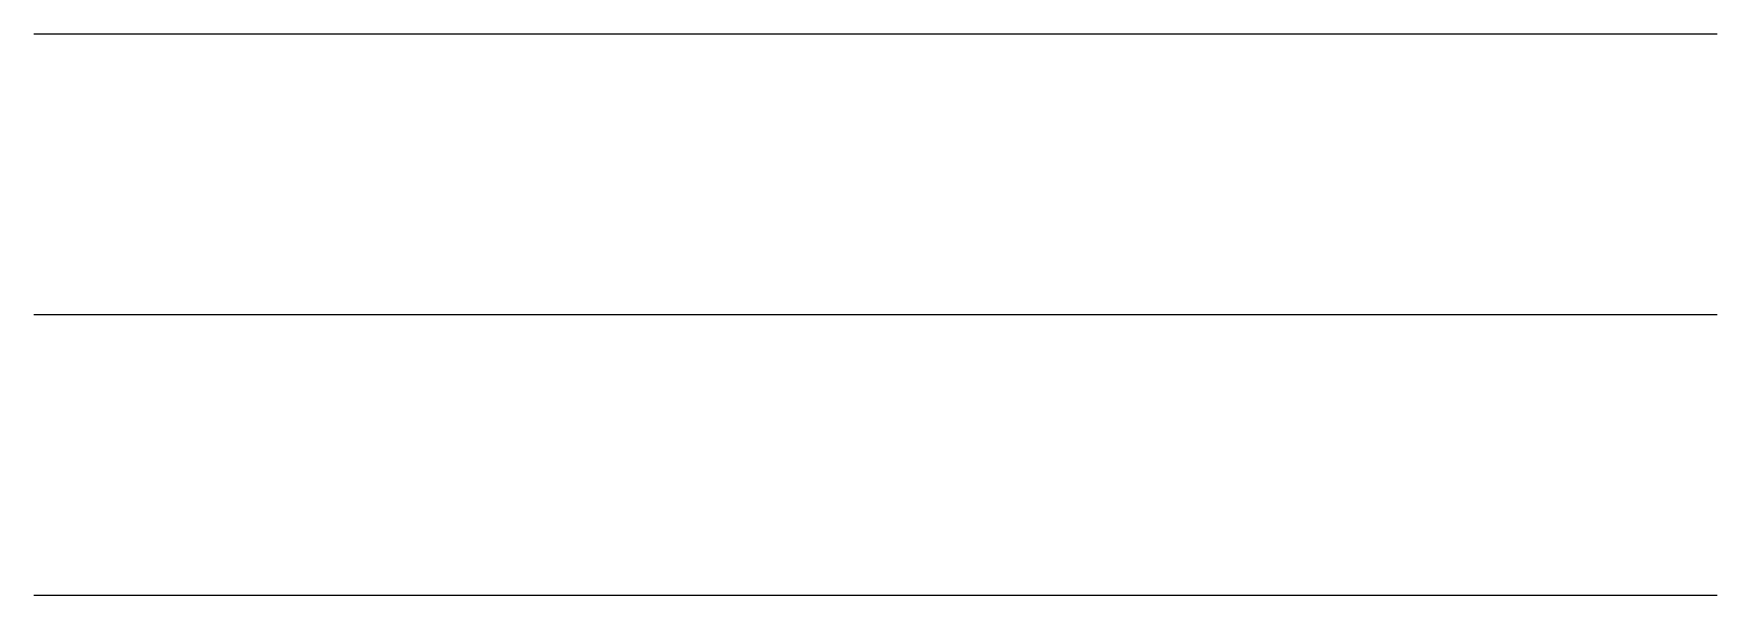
# Model space of a CAD drawing. Extents: x -170 to 1783, y -20 to 1205.
# Drawn here: x 500.12 to 506.12, y 257.64 to 259.64 of the extents above; entities that cross this region are included whole.
import ezdxf

# ---------------------------------------------------------------- set-up
doc = ezdxf.new("R2010")
doc.units = 0
doc.header["$LTSCALE"] = 96
doc.header["$MEASUREMENT"] = 0
doc.layers.add('AFUPD-P', color=7, linetype='Continuous')
doc.layers.add('MAIN_STORAGE', color=7, linetype='Continuous')

# ---------------------------------------------------------------- blocks, each defined once
blk = doc.blocks.new('EC-HP-6612-FPED')
at = {"layer": 'AFUPD-P', "color": 60, "linetype": 'Continuous'}
for p, q in [((4.625, -1), (10.625, -1)), ((4.625, -1), (10.625, -1)), ((4.625, -2), (10.625, -2)), ((4.625, -2), (10.625, -2)), ((4.625, -3), (10.625, -3)), ((4.625, -3), (10.625, -3))]:
    blk.add_line(p, q, dxfattribs=at)

msp = doc.modelspace()

# ---------------------------------------------------------------- block references
at = {"layer": 'MAIN_STORAGE', "color": 47, "linetype": 'Continuous'}
msp.add_blockref('EC-HP-6612-FPED', (495.49146, 260.63599), dxfattribs=at)

doc.saveas('drawing.dxf')
